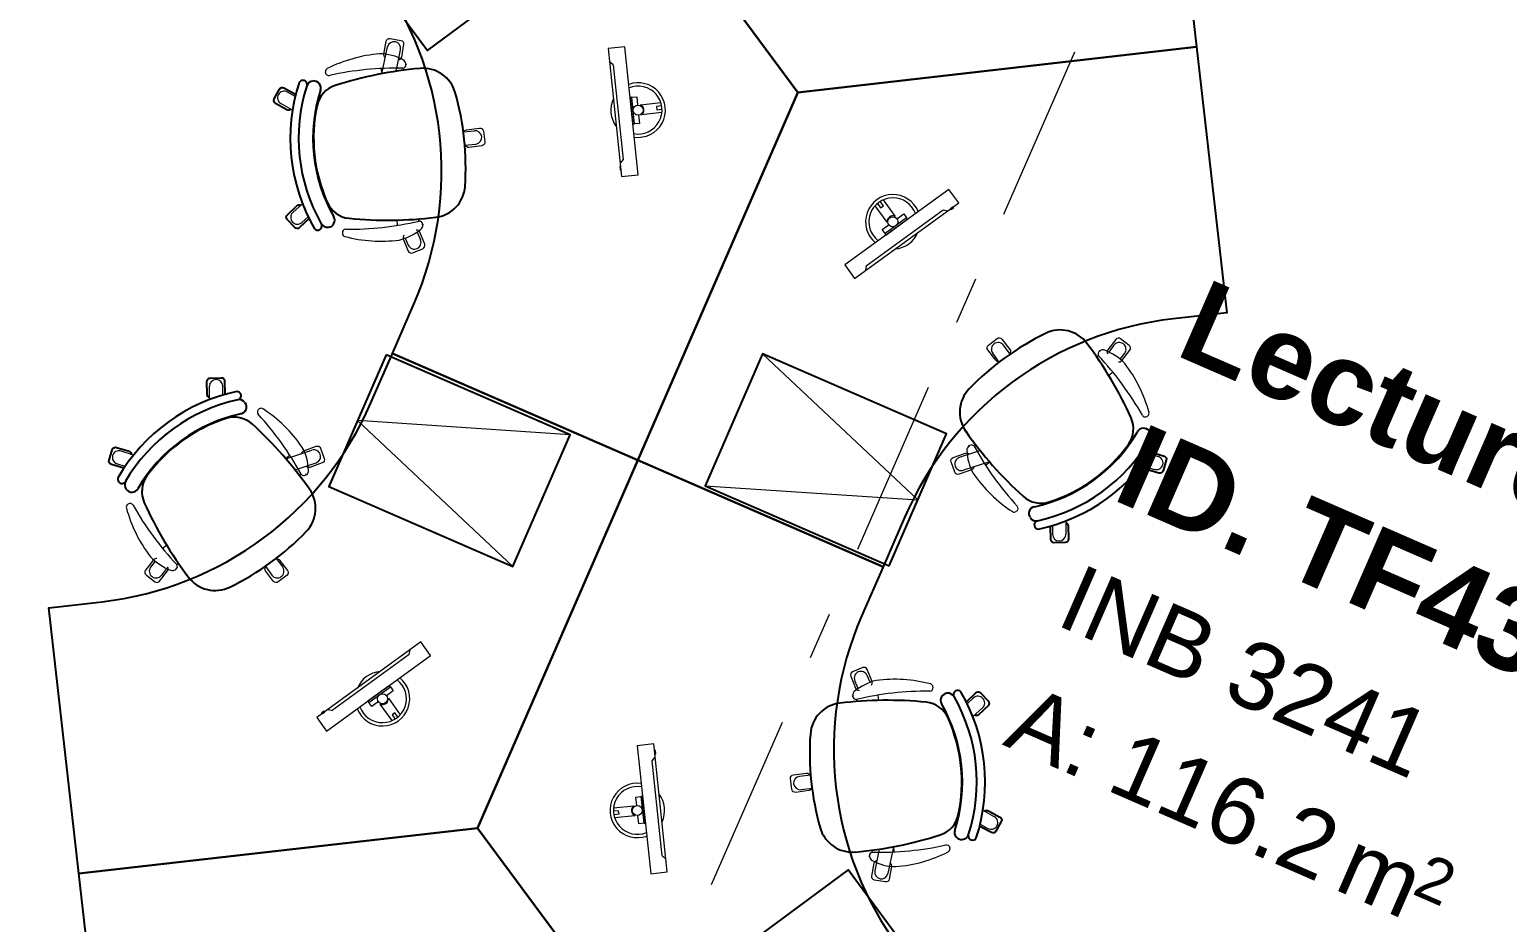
# Model space of a CAD drawing. Header units: millimetres. Extents: x -35034 to 431752, y -71616 to 25069.
# Drawn here: x 22872 to 27292, y -7604 to -4933 of the extents above; entities that cross this region are included whole.
import ezdxf
from ezdxf.enums import TextEntityAlignment as Align

# ---------------------------------------------------------------- set-up
doc = ezdxf.new("R2010")
doc.units = ezdxf.units.MM
doc.header["$MEASUREMENT"] = 0
doc.linetypes.add('Double Dashed', pattern=[1093.611073, 529.166651, -211.666656, 141.111112, -211.666656])
doc.layers.add('A-15-MG_Structural_Grid', color=7, linetype='Continuous')
doc.layers.add('New_A-35-M_FFE-Zone', color=7, linetype='Continuous')
doc.layers.add('A-15-MG_Structural_Grid_Pen_No__163', color=7, linetype='Continuous', lineweight=0, true_color=0x750077)
doc.layers.add('A-35-M_FFE_Loose_SIEMENS P2_Pen_No__251', color=7, linetype='Continuous', lineweight=13, true_color=0xe8e8e8)
for name, color, linetype, lineweight in [('A-35-M_FFE_Loose_SIEMENS P2_Pen_No__5', 7, 'Continuous', 25), ('A-35-M_FFE_Loose_SIEMENS P2_Pen_No__9', 7, 'Continuous', 13), ('New_ArchiCAD Zone Stamps_Pen_No__6', 7, 'Continuous', 35)]:
    doc.layers.add(name, color=color, linetype=linetype, lineweight=lineweight)
doc.styles.add('GENERATED_STYLE_2', font='')
doc.styles.add('GENERATED_STYLE_3', font='')
doc.styles.add('GENERATED_STYLE_4', font='')
doc.styles.get('GENERATED_STYLE_2').set_extended_font_data('Arial', bold=True)
doc.styles.get('GENERATED_STYLE_3').set_extended_font_data('Arial')
doc.styles.get('GENERATED_STYLE_4').set_extended_font_data('Swis721 BT')

# ---------------------------------------------------------------- blocks, each defined once
blk = doc.blocks.new('Lecturer_s Office_INB 3241_22_3', base_point=(27175.7, -7212.9))
at = {"layer": 'New_ArchiCAD Zone Stamps_Pen_No__6'}
for tag, height, style, p in [('ROOM_NAME', 250, 'GENERATED_STYLE_2', (26392.5, -5674.9)), ('zoneNameLine2', 250, 'GENERATED_STYLE_2', (26204.1, -6107.1)), ('ROOM_NUMBER', 200, 'GENERATED_STYLE_3', (26015.6, -6527.8)), ('measuredAreaCode', 200, 'GENERATED_STYLE_3', (25858.6, -6887.9)), ('DUMMY_649', 200, 'GENERATED_STYLE_3', (26166, -7021.9)), ('DUMMY_650', 200, 'GENERATED_STYLE_3', (26776.5, -7288.1)), ('DUMMY_651', 133.3, 'GENERATED_STYLE_3', (27055.8, -7394.7))]:
    blk.add_attdef(tag, text='', height=height, rotation=336.4404, dxfattribs=dict(at, style=style)).set_placement(p, align=Align.TOP_LEFT)
blk = doc.blocks.new('Standard grid marker')
at = {"layer": 'A-15-MG_Structural_Grid_Pen_No__163', "linetype": 'Double Dashed'}
blk.add_line((1000, 0), (29726, 0), dxfattribs=at)
at = {"layer": 'A-15-MG_Structural_Grid_Pen_No__163', "style": 'GENERATED_STYLE_4'}
for tag, p in [('AC_MarkerText_1_0', (-500, 41.2)), ('AC_MarkerText_1_1', (31226, 41.2))]:
    blk.add_attdef(tag, text='', height=350, rotation=90, dxfattribs=at).set_placement(p, align=Align.MIDDLE_CENTER)

msp = doc.modelspace()

# ---------------------------------------------------------------- linework, layer by layer
at = {"layer": 'A-35-M_FFE_Loose_SIEMENS P2_Pen_No__251', "linetype": 'Continuous'}
for p, q in [((24617.3, -5038.3), (24606.3, -5029.4)), ((24617.3, -5038.3), (24647.1, -5321.8)), ((24647.1, -5321.8), (24638.2, -5332.8)), ((25373.8, -5640.2), (25604.4, -5472.6)), ((25604.4, -5472.6), (25618.4, -5474.8)), ((25373.8, -5640.2), (25371.6, -5654.1)), ((24007.6, -6802.4), (23777, -6969.9)), ((24007.6, -6802.4), (24009.8, -6788.4)), ((23777, -6969.9), (23763, -6967.7)), ((24734.3, -7120.8), (24743.2, -7109.8)), ((24764.1, -7404.2), (24734.3, -7120.8)), ((24764.1, -7404.2), (24775.1, -7413.1))]:
    msp.add_line(p, q, dxfattribs=at)
at = {"layer": 'A-35-M_FFE_Loose_SIEMENS P2_Pen_No__251', "linetype": 'Continuous', "flags": 128}
for points in [[(24602.1, -4989.6), (24642.4, -5372.5), (24692.1, -5367.3), (24651.9, -4984.4)], [(24667.8, -5136.1), (24676.2, -5215.6), (24681.1, -5215.1), (24672.8, -5135.6)], [(24636.8, -5343), (24637.8, -5352.9), (24640.3, -5352.6), (24639.2, -5342.7)], [(25339.3, -5677.6), (25650.7, -5451.3), (25621.3, -5410.9), (25309.9, -5637.2)], [(25627.9, -5471), (25636, -5465.1), (25634.5, -5463.1), (25626.5, -5469)], [(25433.2, -5547.5), (25498, -5500.5), (25495, -5496.5), (25430.3, -5543.5)], [(24042.1, -6764.9), (23730.7, -6991.2), (23760, -7031.7), (24071.5, -6805.4)], [(23948.1, -6895), (23883.4, -6942), (23886.4, -6946.1), (23951.1, -6899)], [(23753.5, -6971.6), (23745.4, -6977.4), (23746.8, -6979.5), (23754.9, -6973.6)], [(24779.2, -7452.9), (24739, -7070), (24689.3, -7075.2), (24729.5, -7458.1)], [(24744.6, -7099.6), (24743.6, -7089.6), (24741.1, -7089.9), (24742.1, -7099.9)], [(24713.6, -7306.5), (24705.2, -7226.9), (24700.2, -7227.4), (24708.6, -7307)]]:
    msp.add_lwpolyline(points, close=True, dxfattribs=at)
for points in [[(24693.4, -5188.7), (24696.1, -5213.5), (24681.1, -5215.1), (24672.8, -5135.6), (24687.7, -5134), (24690.3, -5158.9)], [(24762.4, -5161.3), (24746.5, -5163), (24747.6, -5172.9), (24763.5, -5171.3)], [(25407.8, -5453), (25417.2, -5465.9), (25425.3, -5460), (25415.9, -5447.1)], [(25466, -5499), (25486.2, -5484.3), (25495, -5496.5), (25430.3, -5543.5), (25421.5, -5531.4), (25441.7, -5516.7)], [(23915.4, -6943.5), (23895.2, -6958.2), (23886.4, -6946.1), (23951.1, -6899), (23959.9, -6911.2), (23939.7, -6925.9)], [(23973.6, -6989.6), (23964.2, -6976.6), (23956.1, -6982.5), (23965.5, -6995.4)], [(24687.9, -7253.9), (24685.3, -7229), (24700.2, -7227.4), (24708.6, -7307), (24693.7, -7308.6), (24691.1, -7283.7)], [(24619, -7281.2), (24634.8, -7279.5), (24633.8, -7269.6), (24617.9, -7271.3)]]:
    msp.add_lwpolyline(points, dxfattribs=at)
for points in [[(24763.1, -5181.4), (24702.4, -5187.7, 0.565741), (24699.3, -5157.9), (24760, -5151.5)], [(25424.8, -5442.4), (25460.7, -5491.7, 0.565741), (25436.4, -5509.4), (25400.5, -5460)], [(23956.6, -7000.2), (23920.7, -6950.8, 0.565741), (23945, -6933.2), (23980.8, -6982.5)], [(24618.3, -7261.2), (24679, -7254.8, 0.565741), (24682.1, -7284.6), (24621.4, -7291)]]:
    msp.add_lwpolyline(points, format="xyb", dxfattribs=at)
at = {"layer": 'A-35-M_FFE_Loose_SIEMENS P2_Pen_No__251', "linetype": 'Continuous'}
for centre in [(24691.9, -5173.8), (25453.8, -5507.9), (23927.5, -6934.7), (24689.5, -7268.8)]:
    msp.add_circle(centre, 15, dxfattribs=at)
for centre, radius, start, end in [((24691.9, -5173.8), 81.6, 261.8159, 110.1841), ((24691.9, -5173.8), 71.6, 259.7844, 112.2156), ((24691.9, -5173.8), 81.6, 155.0522, 216.9479), ((25453.8, -5507.9), 81.6, 21.8159, 230.1841), ((25453.8, -5507.9), 71.6, 19.7844, 232.2156), ((25453.8, -5507.9), 81.6, 275.0522, 336.9479), ((23927.5, -6934.7), 81.6, 201.8159, 50.1841), ((23927.5, -6934.7), 81.6, 95.0522, 156.9479), ((23927.5, -6934.7), 71.6, 199.7844, 52.2156), ((24689.5, -7268.8), 81.6, 81.8159, 290.1841), ((24689.5, -7268.8), 71.6, 79.7844, 292.2156), ((24689.5, -7268.8), 81.6, 335.0522, 36.9479)]:
    msp.add_arc(centre, radius, start, end, dxfattribs=at)
at = {"layer": 'A-35-M_FFE_Loose_SIEMENS P2_Pen_No__5', "linetype": 'Continuous'}
for p, q in [((23997.3, -5035.4), (23997.5, -5037.5)), ((23764.9, -5524.5), (23766, -5524.4)), ((24047.9, -5517), (24047.7, -5514.9)), ((26073.1, -5893.9), (26071.3, -5895.2)), ((26221.1, -6135.3), (26220.4, -6134.4)), ((25681.3, -6178.6), (25683, -6177.3)), ((23700.1, -6264), (23698.4, -6265.2)), ((23160.3, -6307.3), (23160.9, -6308.2)), ((23308.3, -6548.6), (23310, -6547.4)), ((25333.5, -6925.5), (25333.7, -6927.7)), ((25616.5, -6918), (25615.4, -6918.2)), ((25384.1, -7407.1), (25383.9, -7405))]:
    msp.add_line(p, q, dxfattribs=at)
at = {"layer": 'A-35-M_FFE_Loose_SIEMENS P2_Pen_No__5', "linetype": 'Continuous', "flags": 128}
for points in [[(26111.4, -4208.4), (26271.1, -4190.3), (26361.6, -4985.1), (25169.3, -5120.8), (24455.6, -4156.1), (25098.7, -3680.4), (25194.4, -3809.6, 0.267949)], [(23908.1, -4761.2), (23812.5, -4631.9), (24455.6, -4156.1), (25169.3, -5120.8), (24690.7, -6221.3), (23957.1, -5902.2), (24021.2, -5754.8, 0.267949)], [(25488.4, -6392.9), (25424.3, -6540.3), (24690.7, -6221.3), (25169.3, -5120.8), (26361.6, -4985.1), (26452.1, -5780), (26292.3, -5798.2, 0.267949)], [(23893, -6049.6), (23957.1, -5902.2), (24690.7, -6221.3), (24212.1, -7321.7), (23019.8, -7457.4), (22929.3, -6662.6), (23089, -6644.4, 0.267949)], [(25473.3, -7681.4), (25568.9, -7810.6), (24925.8, -8286.4), (24212.1, -7321.7), (24690.7, -6221.3), (25424.3, -6540.3), (25360.2, -6687.8, 0.267949)], [(23270, -8234.1), (23110.3, -8252.3), (23019.8, -7457.4), (24212.1, -7321.7), (24925.8, -8286.4), (24282.6, -8762.2), (24187, -8632.9, 0.267949)]]:
    msp.add_lwpolyline(points, format="xyb", close=True, dxfattribs=at)
for points in [[(23805.9, -4649.9), (24061.7, -4995.6), (24544, -4638.7), (24288.3, -4293.1)], [(23938.2, -5905.5), (23766.7, -6299.8), (24317, -6539.1), (24488.5, -6144.8)], [(25443.1, -6537), (25614.6, -6142.7), (25064.4, -5903.4), (24892.9, -6297.7)], [(25575.5, -7792.6), (25319.7, -7447), (24837.4, -7803.8), (25093.1, -8149.5)]]:
    msp.add_lwpolyline(points, close=True, dxfattribs=at)
for points in [[(23653.2, -5171.5, -0.312027), (23641.9, -5172.7), (23607.4, -5153.9, -0.414214), (23603.4, -5140.4), (23619.2, -5111.3, -0.414214), (23632.7, -5107.3), (23667.2, -5126.1, -0.021405), (23668, -5126.5)], [(24086.6, -5494.6, 0.360038), (24174.4, -5402.1)], [(23707.9, -5498.5), (23679.4, -5525.5, -0.414214), (23665.3, -5525.1), (23642.6, -5501.1, -0.414214), (23643, -5487), (23671.5, -5460, -0.339096), (23683.6, -5458.7)], [(26034.3, -5871.6, 0.360038), (25910.3, -5841.8)], [(23410.2, -6034, -0.312027), (23403.5, -6024.8), (23402.5, -5985.6, -0.414214), (23412.2, -5975.3), (23445.2, -5974.5, -0.414214), (23455.5, -5984.2), (23456.5, -6023.5, -0.021405), (23456.5, -6024.3)], [(23154.3, -6244.9), (23116.7, -6233.8, -0.414214), (23110, -6221.3), (23119.4, -6189.7, -0.414214), (23131.8, -6182.9), (23169.5, -6194.1, -0.339096), (23176.6, -6203.9)], [(26227.1, -6197.6), (26264.7, -6208.8, -0.414214), (26271.4, -6221.2), (26262, -6252.9, -0.414214), (26249.6, -6259.6), (26211.9, -6248.5, -0.339096), (26204.8, -6238.6)], [(25971.2, -6408.5, -0.312027), (25977.9, -6417.7), (25978.9, -6457, -0.414214), (25969.2, -6467.2), (25936.1, -6468.1, -0.414214), (25925.9, -6458.3), (25924.9, -6419.1, -0.021405), (25924.9, -6418.2)], [(23347.1, -6570.9, 0.360038), (23471.1, -6600.7)], [(25673.5, -6944), (25701.9, -6917.1, -0.414214), (25716.1, -6917.4), (25738.8, -6941.4, -0.414214), (25738.4, -6955.5), (25709.9, -6982.6, -0.339096), (25697.8, -6983.8)], [(25294.8, -6948, 0.360038), (25207, -7040.5)], [(25728.2, -7271.1, -0.312027), (25739.5, -7269.9), (25774, -7288.6, -0.414214), (25778, -7302.2), (25762.2, -7331.2, -0.414214), (25748.7, -7335.2), (25714.2, -7316.5, -0.021405), (25713.4, -7316)]]:
    msp.add_lwpolyline(points, format="xyb", dxfattribs=at)
at = {"layer": 'A-35-M_FFE_Loose_SIEMENS P2_Pen_No__5', "linetype": 'Continuous'}
for centre, radius, start, end in [((24146, -6235.2), 1190.7, 95.118, 107.5936), ((24048.7, -5148.9), 100, 15.8834, 95.118), ((24192.9, -5258.3), 541.3, 162.017, 209.9831), ((24193.8, -5258.2), 517.1, 162.3474, 209.6527), ((23689.1, -5097.9), 12.9, 355.0347, 149.0199), ((23721.1, -5107.8), 21, 96, 162.3082), ((24192.8, -5258.3), 473.2, 162.2537, 209.7464), ((23722.2, -5107.7), 21, 342.2573, 96), ((23810.3, -5176.5), 80, 107.5936, 167.9329), ((23354.6, -5346.4), 821.7, 356.1166, 15.8834), ((24192.9, -5258.3), 471.3, 167.9329, 204.0671), ((23835.7, -5417.9), 80, 204.0671, 264.4064), ((23733.5, -5519.9), 12.9, 222.9801, 16.9654), ((23763.2, -5502.6), 21.9, 209.0286, 274.406), ((23763.8, -5503.5), 21, 276, 29.7427), ((23943.9, -4312.5), 1190.7, 264.4064, 276.8821), ((26272, -6579.6), 821.7, 116.1166, 135.8834), ((25081.9, -6586.2), 1190.7, 24.4064, 36.8821), ((25753.9, -6077.3), 100, 135.8834, 215.118), ((23604.9, -6544.9), 541.3, 102.017, 149.9831), ((23605.4, -6545.6), 517.1, 102.3474, 149.6527), ((23491.8, -6028.4), 12.9, 295.0347, 89.0199), ((23499.3, -6061), 21, 36, 102.3082), ((23499.9, -6061.9), 21, 282.2573, 36), ((23604.8, -6544.8), 473.2, 102.2537, 149.7464), ((23604.9, -6544.9), 471.3, 107.9329, 144.0671), ((23484.4, -6172.6), 80, 47.5936, 107.9329), ((26093.3, -6127.3), 80, 324.0671, 24.4064), ((22735.4, -6992.7), 1190.7, 35.118, 47.5936), ((26646, -5449.8), 1190.7, 215.118, 227.5936), ((25776.6, -5897.8), 473.2, 282.2537, 329.7464), ((26203.4, -6146.7), 21, 36, 149.7427), ((26203, -6147.7), 21.9, 329.0286, 34.406), ((25776, -5897), 517.1, 282.3474, 329.6527), ((25776.5, -5897.7), 541.3, 282.017, 329.9831), ((25776.5, -5897.7), 471.3, 287.9329, 324.0671), ((26232.8, -6164.8), 12.9, 342.9801, 136.9654), ((23148.6, -6277.8), 12.9, 162.9801, 316.9654), ((23288.1, -6315.3), 80, 144.0671, 204.4064), ((23178.4, -6294.9), 21.9, 149.0286, 214.406), ((23177.9, -6295.8), 21, 216, 329.7427), ((23627.5, -6365.3), 100, 315.8834, 35.118), ((24299.5, -5856.3), 1190.7, 204.4064, 216.8821), ((25897, -6269.9), 80, 227.5936, 287.9329), ((25881.5, -6380.7), 21, 102.2573, 216), ((25882.1, -6381.6), 21, 216, 282.3082), ((25889.5, -6414.2), 12.9, 115.0347, 269.0199), ((23109.4, -5862.9), 821.7, 296.1166, 315.8834), ((25617.6, -6939), 21, 96, 209.7427), ((25618.2, -6939.9), 21.9, 29.0286, 94.406), ((25647.9, -6922.6), 12.9, 42.9801, 196.9654), ((25187.6, -7184.3), 517.1, 342.3474, 29.6527), ((25188.5, -7184.2), 541.3, 342.017, 29.9831), ((25437.4, -8130.1), 1190.7, 84.4064, 96.8821), ((25545.7, -7024.7), 80, 24.0671, 84.4064), ((25188.5, -7184.2), 473.2, 342.2537, 29.7464), ((25188.5, -7184.2), 471.3, 347.9329, 24.0671), ((26026.8, -7096.1), 821.7, 176.1166, 195.8834), ((25571.1, -7266), 80, 287.5936, 347.9329), ((25332.6, -7293.6), 100, 195.8834, 275.118), ((25659.2, -7334.9), 21, 162.2573, 276), ((25235.3, -6207.3), 1190.7, 275.118, 287.5936), ((25660.3, -7334.7), 21, 276, 342.3082), ((25692.2, -7344.6), 12.9, 175.0347, 329.0199)]:
    msp.add_arc(centre, radius, start, end, dxfattribs=at)
at = {"layer": 'A-35-M_FFE_Loose_SIEMENS P2_Pen_No__9', "linetype": 'Continuous'}
for p, q in [((23925.7, -5065.1), (23942.4, -4984.9)), ((23968.1, -5057.9), (23981.5, -4993.1)), ((23757, -5061.5), (23756.8, -5059.6)), ((23923.4, -5049.5), (23925, -5065.2)), ((23988.6, -5048.5), (23989.3, -5054.9)), ((23666.4, -5132.9), (23643.4, -5119.8)), ((23658.2, -5174.3), (23623.6, -5154.6)), ((24169.3, -5239.3), (24202.2, -5235.7)), ((24173.5, -5279.1), (24206.6, -5275.4)), ((23688.4, -5454.3), (23659.5, -5480.6)), ((23705.2, -5493.1), (23686.5, -5510.1)), ((23972.7, -5518.6), (23971, -5502.8)), ((24036.7, -5506), (24036, -5499.6)), ((23807.5, -5541.4), (23807.7, -5543.3)), ((23995.5, -5557), (24004.7, -5577.8)), ((24031.2, -5538.6), (24041.3, -5561.7)), ((25804.2, -5904.1), (25784.5, -5877.3)), ((26100.2, -5897.6), (26115.1, -5877.3)), ((25528.9, -6339.9), (25064.4, -5903.4)), ((25771.9, -5927.7), (25752.3, -5901)), ((26069.1, -5909.1), (26063.9, -5912.9)), ((26133.9, -5919.3), (26147.3, -5901)), ((26112.1, -5958.3), (26099.3, -5967.6)), ((23410.2, -6039.8), (23410, -6000)), ((23450.2, -6026.2), (23450, -5999.8)), ((23557.3, -6069), (23558.8, -6067.8)), ((26214.4, -6090), (26216, -6088.9)), ((24488.5, -6144.8), (23852.5, -6102.7)), ((23852.5, -6102.7), (24317, -6539.1)), ((25697, -6179.5), (25702.2, -6175.7)), ((23182.9, -6205.9), (23145.7, -6194.1)), ((23650.9, -6207), (23638.1, -6216.3)), ((23638.6, -6216.9), (23716.3, -6191.2)), ((23666, -6250), (23728.9, -6229.2)), ((25715.4, -6192.6), (25652.5, -6213.4)), ((25742.8, -6225.7), (25665.1, -6251.4)), ((25730.4, -6235.6), (25743.3, -6226.2)), ((26223.7, -6202.7), (26247.9, -6210.4)), ((23157.7, -6239.9), (23133.5, -6232.2)), ((23684.4, -6263), (23679.2, -6266.8)), ((26198.5, -6236.6), (26235.7, -6248.5)), ((24892.9, -6297.7), (25528.9, -6339.9)), ((23166.9, -6352.6), (23165.4, -6353.7)), ((25824.1, -6373.6), (25822.5, -6374.7)), ((25971.1, -6402.7), (25971.3, -6442.6)), ((25931.2, -6416.4), (25931.3, -6442.8)), ((23269.3, -6484.3), (23282.1, -6474.9)), ((23247.5, -6523.3), (23234, -6541.6)), ((23312.2, -6533.4), (23317.5, -6529.6)), ((23577.2, -6538.4), (23596.8, -6565.2)), ((23609.5, -6514.9), (23629.1, -6541.6)), ((23281.2, -6544.9), (23266.3, -6565.2)), ((25350.2, -6903.9), (25340.1, -6880.8)), ((25385.8, -6885.6), (25376.7, -6864.8)), ((25344.7, -6936.6), (25345.3, -6943)), ((25408.7, -6923.9), (25410.4, -6939.7)), ((25573.9, -6901.1), (25573.7, -6899.3)), ((25676.1, -6949.5), (25694.9, -6932.4)), ((25693, -6988.2), (25721.8, -6962)), ((25207.9, -7163.5), (25174.8, -7167.1)), ((25212.1, -7203.3), (25179.2, -7206.9)), ((25723.2, -7268.2), (25757.8, -7288)), ((25715, -7309.6), (25737.9, -7322.7)), ((25455.6, -7377.4), (25439, -7457.6)), ((25458, -7393.1), (25456.4, -7377.3)), ((25392.8, -7394), (25392.1, -7387.6)), ((25413.3, -7384.6), (25399.8, -7449.5)), ((25624.4, -7381), (25624.6, -7382.9))]:
    msp.add_line(p, q, dxfattribs=at)
at = {"layer": 'A-35-M_FFE_Loose_SIEMENS P2_Pen_No__9', "linetype": 'Continuous', "flags": 128}
for points in [[(23935.8, -5016.4, -0.292825), (23931.7, -5006.4), (23938.6, -4967.8, -0.414214), (23950.2, -4959.7), (23982.7, -4965.5, -0.414214), (23990.8, -4977.1), (23983.9, -5015.7, -0.333583), (23975.1, -5023.9)], [(23653.2, -5171.5, -0.312027), (23641.9, -5172.7), (23607.4, -5153.9, -0.414214), (23603.4, -5140.4), (23619.2, -5111.3, -0.414214), (23632.7, -5107.3), (23667.2, -5126.1, -0.021405), (23668, -5126.5)], [(24171.1, -5239.1, -0.272712), (24179.1, -5232.8), (24218, -5227.7, -0.414214), (24229.2, -5236.4), (24233.5, -5269.1, -0.414214), (24224.9, -5280.3), (24186, -5285.4, -0.353143), (24175.3, -5278.9)], [(23707.9, -5498.5), (23679.4, -5525.5, -0.414214), (23665.3, -5525.1), (23642.6, -5501.1, -0.414214), (23643, -5487), (23671.5, -5460, -0.339096), (23683.6, -5458.7)], [(23991.8, -5548.4, 0.292825), (23989.8, -5559), (24004.6, -5595.4, 0.414214), (24017.6, -5600.9), (24048.2, -5588.4, 0.414214), (24053.7, -5575.4), (24038.9, -5539, 0.333583), (24028.6, -5532.8)], [(25770.8, -5926.2, -0.272712), (25761.4, -5922.4), (25737.5, -5891.2, -0.414214), (25739.4, -5877.2), (25765.6, -5857.1, -0.414214), (25779.6, -5859), (25803.5, -5890.1, -0.353143), (25803.2, -5902.7)], [(26128.3, -5926.9, 0.292825), (26138.5, -5923.3), (26162.6, -5892.3, 0.414214), (26160.9, -5878.3), (26134.8, -5858, 0.414214), (26120.8, -5859.7), (26096.6, -5890.7, 0.333583), (26096.4, -5902.7)], [(23410.2, -6034, -0.312027), (23403.5, -6024.8), (23402.5, -5985.6, -0.414214), (23412.2, -5975.3), (23445.2, -5974.5, -0.414214), (23455.5, -5984.2), (23456.5, -6023.5, -0.021405), (23456.5, -6024.3)], [(23154.3, -6244.9), (23116.7, -6233.8, -0.414214), (23110, -6221.3), (23119.4, -6189.7, -0.414214), (23131.8, -6182.9), (23169.5, -6194.1, -0.339096), (23176.6, -6203.9)], [(23685.8, -6201.3, -0.292825), (23692.4, -6192.7), (23729.3, -6179.3, -0.414214), (23742.1, -6185.3), (23753.3, -6216.4, -0.414214), (23747.3, -6229.2), (23710.4, -6242.6, -0.333583), (23698.9, -6239.1)], [(25695.6, -6241.3, -0.292825), (25689, -6249.8), (25652.1, -6263.2, -0.414214), (25639.3, -6257.2), (25628, -6226.1, -0.414214), (25634, -6213.3), (25671, -6200, -0.333583), (25682.5, -6203.5)], [(26227.1, -6197.6), (26264.7, -6208.8, -0.414214), (26271.4, -6221.2), (26262, -6252.9, -0.414214), (26249.6, -6259.6), (26211.9, -6248.5, -0.339096), (26204.8, -6238.6)], [(25971.2, -6408.5, -0.312027), (25977.9, -6417.7), (25978.9, -6457, -0.414214), (25969.2, -6467.2), (25936.1, -6468.1, -0.414214), (25925.9, -6458.3), (25924.9, -6419.1, -0.021405), (25924.9, -6418.2)], [(23253.1, -6515.7, 0.292825), (23242.9, -6519.3), (23218.8, -6550.3, 0.414214), (23220.5, -6564.3), (23246.6, -6584.6, 0.414214), (23260.6, -6582.8), (23284.7, -6551.8, 0.333583), (23285, -6539.8)], [(23610.6, -6516.3, -0.272712), (23620, -6520.1), (23643.9, -6551.3, -0.414214), (23642, -6565.3), (23615.8, -6585.4, -0.414214), (23601.8, -6583.6), (23577.9, -6552.4, -0.353143), (23578.2, -6539.9)], [(25389.6, -6894.2, 0.292825), (25391.6, -6883.6), (25376.8, -6847.2, 0.414214), (25363.8, -6841.7), (25333.2, -6854.1, 0.414214), (25327.7, -6867.1), (25342.5, -6903.5, 0.333583), (25352.8, -6909.7)], [(25673.5, -6944), (25701.9, -6917.1, -0.414214), (25716.1, -6917.4), (25738.8, -6941.4, -0.414214), (25738.4, -6955.5), (25709.9, -6982.6, -0.339096), (25697.8, -6983.8)], [(25210.3, -7203.4, -0.272712), (25202.3, -7209.7), (25163.3, -7214.8, -0.414214), (25152.1, -7206.2), (25147.8, -7173.4, -0.414214), (25156.5, -7162.2), (25195.4, -7157.1, -0.353143), (25206.1, -7163.7)], [(25728.2, -7271.1, -0.312027), (25739.5, -7269.9), (25774, -7288.6, -0.414214), (25778, -7302.2), (25762.2, -7331.2, -0.414214), (25748.7, -7335.2), (25714.2, -7316.5, -0.021405), (25713.4, -7316)], [(25445.5, -7426.1, -0.292825), (25449.7, -7436.1), (25442.8, -7474.8, -0.414214), (25431.2, -7482.9), (25398.7, -7477.1, -0.414214), (25390.6, -7465.5), (25397.5, -7426.8, -0.333583), (25406.2, -7418.6)]]:
    msp.add_lwpolyline(points, format="xyb", dxfattribs=at)
at = {"layer": 'A-35-M_FFE_Loose_SIEMENS P2_Pen_No__9', "linetype": 'Continuous'}
for centre, radius, start, end in [((23962, -4989), 20, 78.2881, 168.2881), ((23962, -4989), 20, 348.2881, 78.2881), ((23954.3, -5431.6), 427.5, 94.7731, 116.6986), ((23918.4, -5153.6), 148.1, 61.4184, 89.8624), ((23987.2, -5038.3), 10.3, 277.6812, 4.3188), ((23982.4, -5037), 15, 6, 62.8256), ((23766.8, -5058.6), 10, 116.7427, 186), ((23767, -5060.5), 10, 186, 282.4815), ((23969.5, -5974.6), 926.3, 88.8159, 102.4919), ((23633.5, -5137.2), 20, 60.2881, 150.2881), ((24193.8, -5258.2), 517.1, 162.3474, 209.6527), ((23633.5, -5137.2), 20, 150.2881, 240.2881), ((24204.4, -5255.5), 20, 6.2881, 96.2881), ((24204.4, -5255.5), 20, 276.2881, 6.2881), ((23673, -5495.3), 20, 132.2881, 222.2881), ((23673, -5495.3), 20, 222.2881, 312.2881), ((23825.3, -4602.7), 927.7, 269.5186, 283.1737), ((24037.8, -5515.9), 10, 6, 96), ((24031.2, -5517.8), 16.8, 312.3729, 2.8016), ((23817.4, -5540.4), 10, 89.5186, 186), ((23817.6, -5542.2), 10, 186, 255.2574), ((23923.4, -5140.2), 425.8, 255.2574, 277.2711), ((23937.5, -5400.3), 167, 283.7807, 308.9386), ((24023, -5569.7), 20, 293.7119, 23.7119), ((24023, -5569.7), 20, 203.7119, 293.7119), ((25768.4, -5889.1), 20, 126.2881, 216.2881), ((25768.4, -5889.1), 20, 36.2881, 126.2881), ((26131.2, -5889.1), 20, 53.7119, 143.7119), ((26131.2, -5889.1), 20, 323.7119, 53.7119), ((26077.2, -5903.3), 10, 126, 216), ((25392.6, -6543.9), 927.7, 29.5186, 43.1737), ((26082.2, -5908), 16.8, 72.3729, 122.8016), ((26027.2, -6047.9), 167, 43.7807, 68.9386), ((25809, -6190.2), 425.8, 15.2574, 37.2711), ((23430, -5999.9), 20, 90.2881, 180.2881), ((23430, -5999.9), 20, 0.2881, 90.2881), ((23605.4, -6545.6), 517.1, 102.3474, 149.6527), ((23563.2, -6077), 10, 126, 222.4815), ((22872.8, -6709.5), 926.3, 28.8159, 42.4919), ((23564.7, -6075.9), 10, 56.7427, 126), ((23335.5, -6424.9), 427.5, 34.7731, 56.6986), ((26208.6, -6081.9), 10, 209.5186, 306), ((26210.1, -6080.8), 10, 306, 15.2574), ((23558.2, -6254.8), 148.1, 1.4184, 29.8624), ((25690.1, -6190.7), 15, 126, 182.8256), ((25688.8, -6185.8), 10.3, 37.6812, 124.3188), ((26508.6, -5733), 926.3, 208.8159, 222.4919), ((25776, -5897), 517.1, 282.3474, 329.6527), ((23139.6, -6213.1), 20, 162.2881, 252.2881), ((23139.6, -6213.1), 20, 72.2881, 162.2881), ((23722.6, -6210.2), 20, 18.2881, 108.2881), ((23722.6, -6210.2), 20, 288.2881, 18.2881), ((25658.8, -6232.4), 20, 108.2881, 198.2881), ((25823.1, -6187.8), 148.1, 181.4184, 209.8624), ((26241.8, -6229.4), 20, 342.2881, 72.2881), ((23692.5, -6256.7), 10.3, 217.6812, 304.3188), ((23691.3, -6251.9), 15, 306, 2.8256), ((25658.8, -6232.4), 20, 198.2881, 288.2881), ((26045.9, -6017.7), 427.5, 214.7731, 236.6986), ((26241.8, -6229.4), 20, 252.2881, 342.2881), ((23171.3, -6361.8), 10, 126, 195.2574), ((23172.8, -6360.7), 10, 29.5186, 126), ((23988.8, -5898.7), 927.7, 209.5186, 223.1737), ((25818.2, -6365.5), 10, 306, 42.4815), ((23572.4, -6252.4), 425.8, 195.2574, 217.2711), ((25816.7, -6366.6), 10, 236.7427, 306), ((25951.3, -6442.7), 20, 180.2881, 270.2881), ((25951.3, -6442.7), 20, 270.2881, 0.2881), ((23354.2, -6394.6), 167, 223.7807, 248.9386), ((23304.2, -6539.3), 10, 306, 36), ((23250.2, -6553.4), 20, 143.7119, 233.7119), ((23250.2, -6553.4), 20, 233.7119, 323.7119), ((23299.2, -6534.6), 16.8, 252.3729, 302.8016), ((23613, -6553.4), 20, 216.2881, 306.2881), ((23613, -6553.4), 20, 306.2881, 36.2881), ((25358.4, -6872.8), 20, 113.7119, 203.7119), ((25443.9, -7042.3), 167, 103.7807, 128.9386), ((25358.4, -6872.8), 20, 23.7119, 113.7119), ((25458, -7302.4), 425.8, 75.2574, 97.2711), ((25563.8, -6900.3), 10, 6, 75.2574), ((25350.2, -6924.7), 16.8, 132.3729, 182.8016), ((25343.6, -6926.6), 10, 186, 276), ((25556.1, -7839.9), 927.7, 89.5186, 103.1737), ((25564, -6902.2), 10, 269.5186, 6), ((25187.6, -7184.3), 517.1, 342.3474, 29.6527), ((25708.4, -6947.2), 20, 42.2881, 132.2881), ((25708.4, -6947.2), 20, 312.2881, 42.2881), ((25177, -7187), 20, 96.2881, 186.2881), ((25177, -7187), 20, 186.2881, 276.2881), ((25747.8, -7305.3), 20, 330.2881, 60.2881), ((25747.8, -7305.3), 20, 240.2881, 330.2881), ((25411.9, -6467.9), 926.3, 268.8159, 282.4919), ((25614.4, -7382.1), 10, 6, 102.4815), ((25394.1, -7404.3), 10.3, 97.6812, 184.3188), ((25399, -7405.6), 15, 186, 242.8256), ((25463, -7288.9), 148.1, 241.4184, 269.8624), ((25427.1, -7011), 427.5, 274.7731, 296.6986), ((25614.6, -7383.9), 10, 296.7427, 6), ((25419.4, -7453.5), 20, 168.2881, 258.2881), ((25419.4, -7453.5), 20, 258.2881, 348.2881)]:
    msp.add_arc(centre, radius, start, end, dxfattribs=at)

# ---------------------------------------------------------------- block references
at = {"layer": 'A-15-MG_Structural_Grid', "color": 8, "linetype": 'Continuous', "lineweight": 15, "zscale": 1000, "rotation": 246.440411583993}
msp.add_blockref('Standard grid marker', (34264.4, 13959.8), dxfattribs=at)
at = {"layer": 'New_A-35-M_FFE-Zone', "linetype": 'Continuous'}
ref = msp.add_blockref('Lecturer_s Office_INB 3241_22_3', (27175.7, -7212.9), dxfattribs=at)
ref.add_attrib('ROOM_NAME', "Lecturer's Office", dxfattribs={"layer": 'New_ArchiCAD Zone Stamps_Pen_No__6', "color": 7, "height": 250, "rotation": 336.4404, "style": 'GENERATED_STYLE_2'}).set_placement((26392.5, -5674.9), align=Align.TOP_LEFT)
ref.add_attrib('ROOM_NUMBER', 'INB 3241', dxfattribs={"layer": 'New_ArchiCAD Zone Stamps_Pen_No__6', "color": 7, "height": 200, "rotation": 336.4404, "style": 'GENERATED_STYLE_3'}).set_placement((26015.6, -6527.8), align=Align.TOP_LEFT)
ref.add_attrib('zoneNameLine2', 'ID. TF432', dxfattribs={"layer": 'New_ArchiCAD Zone Stamps_Pen_No__6', "color": 7, "height": 250, "rotation": 336.4404, "style": 'GENERATED_STYLE_2'}).set_placement((26204.1, -6107.1), align=Align.TOP_LEFT)
ref.add_attrib('measuredAreaCode', 'A: ', dxfattribs={"layer": 'New_ArchiCAD Zone Stamps_Pen_No__6', "color": 7, "height": 200, "rotation": 336.4404, "style": 'GENERATED_STYLE_3'}).set_placement((25858.6, -6887.9), align=Align.TOP_LEFT)
ref.add_attrib('DUMMY_649', '116.2', dxfattribs={"layer": 'New_ArchiCAD Zone Stamps_Pen_No__6', "color": 7, "height": 200, "rotation": 336.4404, "style": 'GENERATED_STYLE_3'}).set_placement((26166, -7021.9), align=Align.TOP_LEFT)
ref.add_attrib('DUMMY_650', ' m', dxfattribs={"layer": 'New_ArchiCAD Zone Stamps_Pen_No__6', "color": 7, "height": 200, "rotation": 336.4404, "style": 'GENERATED_STYLE_3'}).set_placement((26776.5, -7288.1), align=Align.TOP_LEFT)
ref.add_attrib('DUMMY_651', '2', dxfattribs={"layer": 'New_ArchiCAD Zone Stamps_Pen_No__6', "color": 7, "height": 133.3, "rotation": 336.4404, "style": 'GENERATED_STYLE_3'}).set_placement((27055.8, -7394.7), align=Align.TOP_LEFT)

doc.saveas('drawing.dxf')
